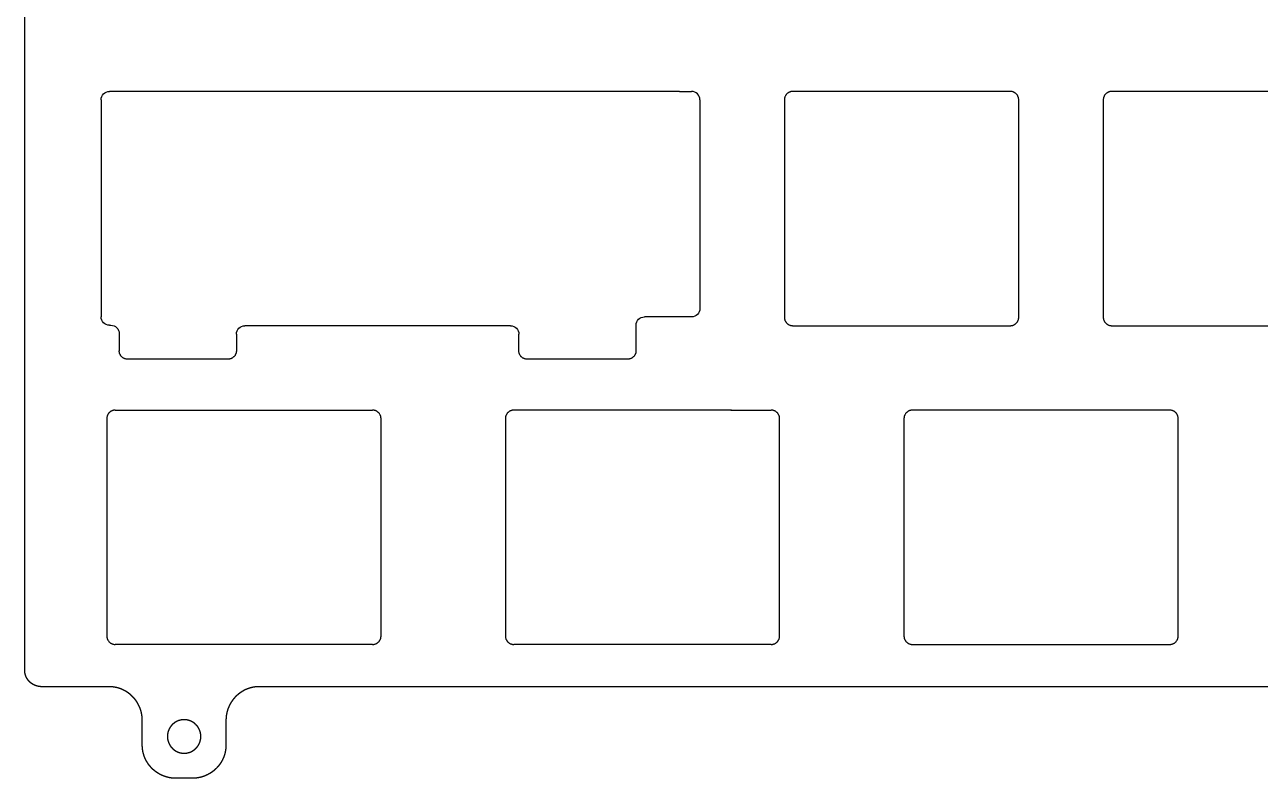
# Model space of a CAD drawing. Header units: millimetres. Extents: x 561 to 866, y -101 to 6.
# Drawn here: x 561.4 to 635.2, y -100.7 to -55.6 of the extents above; entities that cross this region are included whole.
import ezdxf

# ---------------------------------------------------------------- set-up
doc = ezdxf.new("R2010")
doc.units = ezdxf.units.MM
doc.layers.get('0').update_dxf_attribs({"linetype": 'CONTINUOUS'})

msp = doc.modelspace()

# ---------------------------------------------------------------- linework, layer by layer
for p, q in [((561.409, -94.201, -22.344), (561.409, -0.953, -22.344)), ((600.523, -59.626, -22.344), (566.468, -59.626, -22.344)), ((600.523, -59.626, -22.344), (601.246, -59.626, -22.344)), ((565.968, -60.126, -22.344), (565.968, -73.099, -22.344)), ((601.746, -60.126, -22.344), (601.746, -72.599, -22.344)), ((601.746, -72.599, -22.344), (601.746, -72.599, -22.344)), ((566.468, -73.599, -22.344), (566.554, -73.599, -22.344)), ((575.992, -73.626, -22.344), (574.554, -73.626, -22.344)), ((590.43, -73.626, -22.344), (588.992, -73.626, -22.344)), ((597.93, -75.126, -22.344), (597.93, -73.599, -22.344)), ((600.943, -73.099, -22.344), (598.43, -73.099, -22.344)), ((601.246, -73.099, -22.344), (600.939, -73.099, -22.344)), ((567.054, -74.099, -22.344), (567.054, -75.126, -22.344)), ((574.054, -74.126, -22.344), (574.054, -75.126, -22.344)), ((590.93, -75.126, -22.344), (590.93, -74.126, -22.344)), ((566.814, -78.676, -22.344), (582.196, -78.676, -22.344)), ((603.59, -78.676, -22.344), (606.008, -78.676, -22.344)), ((629.82, -78.676, -22.344), (614.439, -78.676, -22.344)), ((582.196, -92.676, -22.344), (566.814, -92.676, -22.344)), ((606.008, -92.676, -22.344), (590.627, -92.676, -22.344)), ((614.439, -92.676, -22.344), (629.82, -92.676, -22.344)), ((561.409, -94.235, -22.344), (561.409, -94.201, -22.344)), ((562.409, -95.201, -22.344), (562.374, -95.201, -22.344)), ((566.433, -95.201, -22.344), (562.409, -95.201, -22.344)), ((566.501, -95.202, -22.344), (566.433, -95.201, -22.344)), ((575.433, -95.201, -22.344), (575.365, -95.202, -22.344)), ((709.308, -95.201, -22.344), (575.433, -95.201, -22.344)), ((568.433, -97.201, -22.344), (568.432, -97.133, -22.344)), ((568.433, -98.676, -22.344), (568.433, -97.201, -22.344)), ((573.434, -97.133, -22.344), (573.433, -97.201, -22.344)), ((573.433, -97.201, -22.344), (573.433, -98.676, -22.344)), ((568.434, -98.745, -22.344), (568.433, -98.676, -22.344)), ((573.433, -98.676, -22.344), (573.432, -98.745, -22.344)), ((570.433, -100.676, -22.344), (570.365, -100.675, -22.344)), ((571.433, -100.676, -22.344), (570.433, -100.676, -22.344)), ((571.501, -100.675, -22.344), (571.433, -100.676, -22.344))]:
    msp.add_line(p, q)
at = {"extrusion": (6.53067e-42, -2.82803e-29, -1)}
msp.add_arc((-566.468, -60.126, 22.344), 0.5, 0, 90, dxfattribs=at)
msp.add_arc((601.246, -60.126, -22.344), 0.5, 0, 90)
at = {"extrusion": (8.93971e-06, 1.07187e-14, -1)}
msp.add_arc((-601.245, -72.599, 22.35), 0.5, 180, 269.99932, dxfattribs=at)
at = {"extrusion": (1.22465e-16, 0, -1)}
for centre, start, end in [((-566.468, -73.099, 22.344), -90, 0), ((-566.554, -74.099, 22.344), 90, 180)]:
    msp.add_arc(centre, 0.5, start, end, dxfattribs=at)
at = {"extrusion": (0, 0, -1)}
msp.add_arc((-574.554, -74.126, 22.344), 0.5, 0, 90, dxfattribs=at)
at = {"extrusion": (1.22465e-16, -1.77636e-14, -1)}
msp.add_arc((-590.43, -74.126, 22.344), 0.5, 90, 180, dxfattribs=at)
at = {"extrusion": (2.66454e-14, 6.59598e-27, -1)}
msp.add_arc((-598.43, -73.599, 22.344), 0.5, 0, 90, dxfattribs=at)
for points, weights in [([(607.296, -59.626, -22.344), (606.796, -59.626, -22.344), (606.796, -60.126, -22.344)], [1, 0.707106781187, 1]), ([(620.796, -60.126, -22.344), (620.796, -59.626, -22.344), (620.296, -59.626, -22.344)], [1, 0.707106781187, 1]), ([(626.346, -59.626, -22.344), (625.846, -59.626, -22.344), (625.846, -60.126, -22.344)], [1, 0.707106781186, 1]), ([(606.796, -73.126, -22.344), (606.796, -73.626, -22.344), (607.296, -73.626, -22.344)], [1, 0.707106781187, 1]), ([(620.296, -73.626, -22.344), (620.796, -73.626, -22.344), (620.796, -73.126, -22.344)], [1, 0.707106781187, 1]), ([(625.846, -73.126, -22.344), (625.846, -73.626, -22.344), (626.346, -73.626, -22.344)], [1, 0.707106781187, 1]), ([(567.554, -75.626, -22.344), (567.054, -75.626, -22.344), (567.054, -75.126, -22.344)], [1, 0.707106781186, 1]), ([(574.054, -75.126, -22.344), (574.054, -75.626, -22.344), (573.554, -75.626, -22.344)], [1, 0.707106781186, 1]), ([(591.43, -75.626, -22.344), (590.93, -75.626, -22.344), (590.93, -75.126, -22.344)], [1, 0.707106781187, 1]), ([(597.93, -75.126, -22.344), (597.93, -75.626, -22.344), (597.43, -75.626, -22.344)], [1, 0.707106781186, 1]), ([(566.814, -78.676, -22.344), (566.314, -78.676, -22.344), (566.314, -79.176, -22.344)], [1, 0.707106781187, 1]), ([(582.696, -79.176, -22.344), (582.696, -78.676, -22.344), (582.196, -78.676, -22.344)], [1, 0.707106781187, 1]), ([(590.627, -78.676, -22.344), (590.127, -78.676, -22.344), (590.127, -79.176, -22.344)], [1, 0.707106781187, 1]), ([(606.508, -79.176, -22.344), (606.508, -78.676, -22.344), (606.008, -78.676, -22.344)], [1, 0.707106781187, 1]), ([(614.439, -78.676, -22.344), (613.939, -78.676, -22.344), (613.939, -79.176, -22.344)], [1, 0.707106781187, 1]), ([(630.32, -79.176, -22.344), (630.32, -78.676, -22.344), (629.82, -78.676, -22.344)], [1, 0.707106781187, 1]), ([(566.314, -92.176, -22.344), (566.314, -92.676, -22.344), (566.814, -92.676, -22.344)], [1, 0.707106781186, 1]), ([(582.196, -92.676, -22.344), (582.696, -92.676, -22.344), (582.696, -92.176, -22.344)], [1, 0.707106781187, 1]), ([(590.127, -92.176, -22.344), (590.127, -92.676, -22.344), (590.627, -92.676, -22.344)], [1, 0.707106781186, 1]), ([(606.008, -92.676, -22.344), (606.508, -92.676, -22.344), (606.508, -92.176, -22.344)], [1, 0.707106781187, 1]), ([(613.939, -92.176, -22.344), (613.939, -92.676, -22.344), (614.439, -92.676, -22.344)], [1, 0.707106781186, 1]), ([(629.82, -92.676, -22.344), (630.32, -92.676, -22.344), (630.32, -92.176, -22.344)], [1, 0.707106781187, 1])]:
    msp.add_rational_spline(points, weights, degree=2)
for points in [[(620.296, -59.626, -22.344), (613.796, -59.626, -22.344), (607.296, -59.626, -22.344)], [(639.346, -59.626, -22.344), (632.846, -59.626, -22.344), (626.346, -59.626, -22.344)], [(606.796, -60.126, -22.344), (606.796, -66.626, -22.344), (606.796, -73.126, -22.344)], [(620.796, -73.126, -22.344), (620.796, -66.626, -22.344), (620.796, -60.126, -22.344)], [(625.846, -60.126, -22.344), (625.846, -66.626, -22.344), (625.846, -73.126, -22.344)], [(588.992, -73.626, -22.344), (582.492, -73.626, -22.344), (575.992, -73.626, -22.344)], [(607.296, -73.626, -22.344), (613.796, -73.626, -22.344), (620.296, -73.626, -22.344)], [(626.346, -73.626, -22.344), (632.846, -73.626, -22.344), (639.346, -73.626, -22.344)], [(573.554, -75.626, -22.344), (570.554, -75.626, -22.344), (567.554, -75.626, -22.344)], [(597.43, -75.626, -22.344), (594.43, -75.626, -22.344), (591.43, -75.626, -22.344)], [(603.627, -78.676, -22.344), (597.127, -78.676, -22.344), (590.627, -78.676, -22.344)], [(566.314, -79.176, -22.344), (566.314, -85.676, -22.344), (566.314, -92.176, -22.344)], [(582.696, -92.176, -22.344), (582.696, -85.676, -22.344), (582.696, -79.176, -22.344)], [(590.127, -79.176, -22.344), (590.127, -85.676, -22.344), (590.127, -92.176, -22.344)], [(606.508, -92.176, -22.344), (606.508, -85.676, -22.344), (606.508, -79.176, -22.344)], [(613.939, -79.176, -22.344), (613.939, -85.676, -22.344), (613.939, -92.176, -22.344)], [(630.32, -92.176, -22.344), (630.32, -85.676, -22.344), (630.32, -79.176, -22.344)], [(561.411, -94.269, -22.344), (561.41, -94.252, -22.344), (561.409, -94.235, -22.344)], [(561.414, -94.303, -22.344), (561.412, -94.286, -22.344), (561.411, -94.269, -22.344)], [(561.418, -94.337, -22.344), (561.416, -94.32, -22.344), (561.414, -94.303, -22.344)], [(561.423, -94.371, -22.344), (561.421, -94.354, -22.344), (561.418, -94.337, -22.344)], [(561.43, -94.405, -22.344), (561.426, -94.388, -22.344), (561.423, -94.371, -22.344)], [(561.437, -94.438, -22.344), (561.433, -94.421, -22.344), (561.43, -94.405, -22.344)], [(561.446, -94.471, -22.344), (561.441, -94.455, -22.344), (561.437, -94.438, -22.344)], [(561.455, -94.504, -22.344), (561.451, -94.487, -22.344), (561.446, -94.471, -22.344)], [(561.466, -94.536, -22.344), (561.461, -94.52, -22.344), (561.455, -94.504, -22.344)], [(561.478, -94.568, -22.344), (561.472, -94.552, -22.344), (561.466, -94.536, -22.344)], [(561.491, -94.6, -22.344), (561.485, -94.584, -22.344), (561.478, -94.568, -22.344)], [(561.506, -94.631, -22.344), (561.498, -94.615, -22.344), (561.491, -94.6, -22.344)], [(561.521, -94.661, -22.344), (561.513, -94.646, -22.344), (561.506, -94.631, -22.344)], [(561.537, -94.691, -22.344), (561.529, -94.676, -22.344), (561.521, -94.661, -22.344)], [(561.554, -94.721, -22.344), (561.546, -94.706, -22.344), (561.537, -94.691, -22.344)], [(561.572, -94.75, -22.344), (561.563, -94.735, -22.344), (561.554, -94.721, -22.344)], [(561.592, -94.778, -22.344), (561.582, -94.764, -22.344), (561.572, -94.75, -22.344)], [(561.612, -94.805, -22.344), (561.602, -94.792, -22.344), (561.592, -94.778, -22.344)], [(561.633, -94.832, -22.344), (561.622, -94.819, -22.344), (561.612, -94.805, -22.344)], [(561.655, -94.858, -22.344), (561.644, -94.845, -22.344), (561.633, -94.832, -22.344)], [(561.678, -94.884, -22.344), (561.666, -94.871, -22.344), (561.655, -94.858, -22.344)], [(561.701, -94.908, -22.344), (561.69, -94.896, -22.344), (561.678, -94.884, -22.344)], [(561.726, -94.932, -22.344), (561.714, -94.92, -22.344), (561.701, -94.908, -22.344)], [(561.751, -94.955, -22.344), (561.739, -94.944, -22.344), (561.726, -94.932, -22.344)], [(561.778, -94.977, -22.344), (561.764, -94.966, -22.344), (561.751, -94.955, -22.344)], [(561.804, -94.998, -22.344), (561.791, -94.987, -22.344), (561.778, -94.977, -22.344)], [(561.832, -95.018, -22.344), (561.818, -95.008, -22.344), (561.804, -94.998, -22.344)], [(561.86, -95.037, -22.344), (561.846, -95.028, -22.344), (561.832, -95.018, -22.344)], [(561.889, -95.056, -22.344), (561.875, -95.047, -22.344), (561.86, -95.037, -22.344)], [(561.918, -95.073, -22.344), (561.904, -95.064, -22.344), (561.889, -95.056, -22.344)], [(561.949, -95.089, -22.344), (561.934, -95.081, -22.344), (561.918, -95.073, -22.344)], [(561.979, -95.104, -22.344), (561.964, -95.097, -22.344), (561.949, -95.089, -22.344)], [(562.01, -95.118, -22.344), (561.995, -95.111, -22.344), (561.979, -95.104, -22.344)], [(562.042, -95.132, -22.344), (562.026, -95.125, -22.344), (562.01, -95.118, -22.344)], [(562.074, -95.143, -22.344), (562.058, -95.137, -22.344), (562.042, -95.132, -22.344)], [(562.106, -95.154, -22.344), (562.09, -95.149, -22.344), (562.074, -95.143, -22.344)], [(562.139, -95.164, -22.344), (562.122, -95.159, -22.344), (562.106, -95.154, -22.344)], [(562.172, -95.173, -22.344), (562.155, -95.168, -22.344), (562.139, -95.164, -22.344)], [(562.205, -95.18, -22.344), (562.188, -95.177, -22.344), (562.172, -95.173, -22.344)], [(562.239, -95.187, -22.344), (562.222, -95.183, -22.344), (562.205, -95.18, -22.344)], [(562.272, -95.192, -22.344), (562.256, -95.189, -22.344), (562.239, -95.187, -22.344)], [(562.306, -95.196, -22.344), (562.289, -95.194, -22.344), (562.272, -95.192, -22.344)], [(562.34, -95.199, -22.344), (562.323, -95.197, -22.344), (562.306, -95.196, -22.344)], [(562.374, -95.201, -22.344), (562.357, -95.2, -22.344), (562.34, -95.199, -22.344)], [(566.57, -95.206, -22.344), (566.535, -95.204, -22.344), (566.501, -95.202, -22.344)], [(566.638, -95.212, -22.344), (566.604, -95.209, -22.344), (566.57, -95.206, -22.344)], [(566.705, -95.22, -22.344), (566.671, -95.216, -22.344), (566.638, -95.212, -22.344)], [(566.773, -95.23, -22.344), (566.739, -95.225, -22.344), (566.705, -95.22, -22.344)], [(575.161, -95.22, -22.344), (575.127, -95.225, -22.344), (575.093, -95.23, -22.344)], [(575.228, -95.212, -22.344), (575.195, -95.216, -22.344), (575.161, -95.22, -22.344)], [(575.297, -95.206, -22.344), (575.263, -95.209, -22.344), (575.228, -95.212, -22.344)], [(575.365, -95.202, -22.344), (575.331, -95.204, -22.344), (575.297, -95.206, -22.344)], [(566.84, -95.243, -22.344), (566.806, -95.237, -22.344), (566.773, -95.23, -22.344)], [(566.907, -95.258, -22.344), (566.873, -95.251, -22.344), (566.84, -95.243, -22.344)], [(566.973, -95.275, -22.344), (566.94, -95.267, -22.344), (566.907, -95.258, -22.344)], [(567.038, -95.295, -22.344), (567.005, -95.285, -22.344), (566.973, -95.275, -22.344)], [(567.103, -95.317, -22.344), (567.07, -95.306, -22.344), (567.038, -95.295, -22.344)], [(567.167, -95.341, -22.344), (567.135, -95.329, -22.344), (567.103, -95.317, -22.344)], [(567.23, -95.367, -22.344), (567.198, -95.354, -22.344), (567.167, -95.341, -22.344)], [(567.292, -95.395, -22.344), (567.261, -95.381, -22.344), (567.23, -95.367, -22.344)], [(567.353, -95.425, -22.344), (567.323, -95.41, -22.344), (567.292, -95.395, -22.344)], [(567.413, -95.458, -22.344), (567.383, -95.442, -22.344), (567.353, -95.425, -22.344)], [(567.472, -95.492, -22.344), (567.443, -95.475, -22.344), (567.413, -95.458, -22.344)], [(567.53, -95.529, -22.344), (567.501, -95.511, -22.344), (567.472, -95.492, -22.344)], [(567.586, -95.567, -22.344), (567.558, -95.548, -22.344), (567.53, -95.529, -22.344)], [(567.641, -95.608, -22.344), (567.614, -95.587, -22.344), (567.586, -95.567, -22.344)], [(567.695, -95.65, -22.344), (567.668, -95.629, -22.344), (567.641, -95.608, -22.344)], [(567.747, -95.694, -22.344), (567.721, -95.672, -22.344), (567.695, -95.65, -22.344)], [(567.798, -95.74, -22.344), (567.773, -95.717, -22.344), (567.747, -95.694, -22.344)], [(567.847, -95.787, -22.344), (567.823, -95.763, -22.344), (567.798, -95.74, -22.344)], [(567.895, -95.836, -22.344), (567.871, -95.812, -22.344), (567.847, -95.787, -22.344)], [(567.94, -95.887, -22.344), (567.918, -95.861, -22.344), (567.895, -95.836, -22.344)], [(567.984, -95.939, -22.344), (567.962, -95.913, -22.344), (567.94, -95.887, -22.344)], [(568.027, -95.993, -22.344), (568.006, -95.966, -22.344), (567.984, -95.939, -22.344)], [(573.882, -95.939, -22.344), (573.861, -95.966, -22.344), (573.839, -95.993, -22.344)], [(573.926, -95.887, -22.344), (573.904, -95.913, -22.344), (573.882, -95.939, -22.344)], [(573.971, -95.836, -22.344), (573.948, -95.861, -22.344), (573.926, -95.887, -22.344)], [(574.019, -95.787, -22.344), (573.995, -95.812, -22.344), (573.971, -95.836, -22.344)], [(574.068, -95.74, -22.344), (574.043, -95.763, -22.344), (574.019, -95.787, -22.344)], [(574.119, -95.694, -22.344), (574.093, -95.717, -22.344), (574.068, -95.74, -22.344)], [(574.171, -95.65, -22.344), (574.145, -95.672, -22.344), (574.119, -95.694, -22.344)], [(574.225, -95.608, -22.344), (574.198, -95.629, -22.344), (574.171, -95.65, -22.344)], [(574.28, -95.567, -22.344), (574.252, -95.587, -22.344), (574.225, -95.608, -22.344)], [(574.336, -95.529, -22.344), (574.308, -95.548, -22.344), (574.28, -95.567, -22.344)], [(574.394, -95.492, -22.344), (574.365, -95.511, -22.344), (574.336, -95.529, -22.344)], [(574.453, -95.458, -22.344), (574.423, -95.475, -22.344), (574.394, -95.492, -22.344)], [(574.513, -95.425, -22.344), (574.483, -95.442, -22.344), (574.453, -95.458, -22.344)], [(574.574, -95.395, -22.344), (574.543, -95.41, -22.344), (574.513, -95.425, -22.344)], [(574.636, -95.367, -22.344), (574.605, -95.381, -22.344), (574.574, -95.395, -22.344)], [(574.699, -95.341, -22.344), (574.668, -95.354, -22.344), (574.636, -95.367, -22.344)], [(574.763, -95.317, -22.344), (574.731, -95.329, -22.344), (574.699, -95.341, -22.344)], [(574.828, -95.295, -22.344), (574.796, -95.306, -22.344), (574.763, -95.317, -22.344)], [(574.893, -95.275, -22.344), (574.861, -95.285, -22.344), (574.828, -95.295, -22.344)], [(574.959, -95.258, -22.344), (574.926, -95.267, -22.344), (574.893, -95.275, -22.344)], [(575.026, -95.243, -22.344), (574.993, -95.251, -22.344), (574.959, -95.258, -22.344)], [(575.093, -95.23, -22.344), (575.06, -95.237, -22.344), (575.026, -95.243, -22.344)], [(568.067, -96.048, -22.344), (568.047, -96.02, -22.344), (568.027, -95.993, -22.344)], [(568.105, -96.104, -22.344), (568.086, -96.076, -22.344), (568.067, -96.048, -22.344)], [(568.142, -96.162, -22.344), (568.124, -96.133, -22.344), (568.105, -96.104, -22.344)], [(568.176, -96.221, -22.344), (568.159, -96.192, -22.344), (568.142, -96.162, -22.344)], [(568.209, -96.281, -22.344), (568.193, -96.251, -22.344), (568.176, -96.221, -22.344)], [(568.239, -96.342, -22.344), (568.224, -96.312, -22.344), (568.209, -96.281, -22.344)], [(568.267, -96.404, -22.344), (568.253, -96.373, -22.344), (568.239, -96.342, -22.344)], [(568.294, -96.468, -22.344), (568.281, -96.436, -22.344), (568.267, -96.404, -22.344)], [(568.318, -96.531, -22.344), (568.306, -96.499, -22.344), (568.294, -96.468, -22.344)], [(568.339, -96.596, -22.344), (568.328, -96.564, -22.344), (568.318, -96.531, -22.344)], [(568.359, -96.662, -22.344), (568.349, -96.629, -22.344), (568.339, -96.596, -22.344)], [(568.376, -96.728, -22.344), (568.368, -96.695, -22.344), (568.359, -96.662, -22.344)], [(573.507, -96.662, -22.344), (573.499, -96.695, -22.344), (573.49, -96.728, -22.344)], [(573.527, -96.596, -22.344), (573.517, -96.629, -22.344), (573.507, -96.662, -22.344)], [(573.548, -96.531, -22.344), (573.538, -96.564, -22.344), (573.527, -96.596, -22.344)], [(573.572, -96.468, -22.344), (573.56, -96.499, -22.344), (573.548, -96.531, -22.344)], [(573.599, -96.404, -22.344), (573.586, -96.436, -22.344), (573.572, -96.468, -22.344)], [(573.627, -96.342, -22.344), (573.613, -96.373, -22.344), (573.599, -96.404, -22.344)], [(573.657, -96.281, -22.344), (573.642, -96.312, -22.344), (573.627, -96.342, -22.344)], [(573.69, -96.221, -22.344), (573.673, -96.251, -22.344), (573.657, -96.281, -22.344)], [(573.724, -96.162, -22.344), (573.707, -96.192, -22.344), (573.69, -96.221, -22.344)], [(573.761, -96.104, -22.344), (573.742, -96.133, -22.344), (573.724, -96.162, -22.344)], [(573.799, -96.048, -22.344), (573.78, -96.076, -22.344), (573.761, -96.104, -22.344)], [(573.839, -95.993, -22.344), (573.819, -96.02, -22.344), (573.799, -96.048, -22.344)], [(568.391, -96.794, -22.344), (568.384, -96.761, -22.344), (568.376, -96.728, -22.344)], [(568.404, -96.861, -22.344), (568.398, -96.828, -22.344), (568.391, -96.794, -22.344)], [(568.414, -96.929, -22.344), (568.409, -96.895, -22.344), (568.404, -96.861, -22.344)], [(568.423, -96.997, -22.344), (568.418, -96.963, -22.344), (568.414, -96.929, -22.344)], [(568.428, -97.065, -22.344), (568.425, -97.031, -22.344), (568.423, -96.997, -22.344)], [(568.432, -97.133, -22.344), (568.43, -97.099, -22.344), (568.428, -97.065, -22.344)], [(570.26, -97.436, -22.344), (570.248, -97.448, -22.344), (570.235, -97.46, -22.344)], [(570.287, -97.413, -22.344), (570.273, -97.425, -22.344), (570.26, -97.436, -22.344)], [(570.313, -97.391, -22.344), (570.3, -97.402, -22.344), (570.287, -97.413, -22.344)], [(570.341, -97.37, -22.344), (570.327, -97.381, -22.344), (570.313, -97.391, -22.344)], [(570.369, -97.35, -22.344), (570.355, -97.36, -22.344), (570.341, -97.37, -22.344)], [(570.398, -97.331, -22.344), (570.384, -97.341, -22.344), (570.369, -97.35, -22.344)], [(570.428, -97.313, -22.344), (570.413, -97.322, -22.344), (570.398, -97.331, -22.344)], [(570.458, -97.296, -22.344), (570.443, -97.305, -22.344), (570.428, -97.313, -22.344)], [(570.489, -97.28, -22.344), (570.474, -97.288, -22.344), (570.458, -97.296, -22.344)], [(570.52, -97.265, -22.344), (570.505, -97.273, -22.344), (570.489, -97.28, -22.344)], [(570.552, -97.252, -22.344), (570.536, -97.259, -22.344), (570.52, -97.265, -22.344)], [(570.585, -97.239, -22.344), (570.569, -97.245, -22.344), (570.552, -97.252, -22.344)], [(570.617, -97.227, -22.344), (570.601, -97.233, -22.344), (570.585, -97.239, -22.344)], [(570.651, -97.217, -22.344), (570.634, -97.222, -22.344), (570.617, -97.227, -22.344)], [(570.684, -97.208, -22.344), (570.667, -97.212, -22.344), (570.651, -97.217, -22.344)], [(570.718, -97.2, -22.344), (570.701, -97.204, -22.344), (570.684, -97.208, -22.344)], [(570.752, -97.193, -22.344), (570.735, -97.196, -22.344), (570.718, -97.2, -22.344)], [(570.786, -97.187, -22.344), (570.769, -97.19, -22.344), (570.752, -97.193, -22.344)], [(570.82, -97.183, -22.344), (570.803, -97.185, -22.344), (570.786, -97.187, -22.344)], [(570.855, -97.179, -22.344), (570.838, -97.181, -22.344), (570.82, -97.183, -22.344)], [(570.89, -97.177, -22.344), (570.872, -97.178, -22.344), (570.855, -97.179, -22.344)], [(570.924, -97.176, -22.344), (570.907, -97.177, -22.344), (570.89, -97.177, -22.344)], [(570.959, -97.177, -22.344), (570.942, -97.177, -22.344), (570.924, -97.176, -22.344)], [(570.994, -97.178, -22.344), (570.976, -97.177, -22.344), (570.959, -97.177, -22.344)], [(571.028, -97.181, -22.344), (571.011, -97.18, -22.344), (570.994, -97.178, -22.344)], [(571.063, -97.185, -22.344), (571.046, -97.183, -22.344), (571.028, -97.181, -22.344)], [(571.097, -97.19, -22.344), (571.08, -97.187, -22.344), (571.063, -97.185, -22.344)], [(571.131, -97.196, -22.344), (571.114, -97.193, -22.344), (571.097, -97.19, -22.344)], [(571.165, -97.204, -22.344), (571.148, -97.2, -22.344), (571.131, -97.196, -22.344)], [(571.199, -97.212, -22.344), (571.182, -97.208, -22.344), (571.165, -97.204, -22.344)], [(571.232, -97.222, -22.344), (571.215, -97.217, -22.344), (571.199, -97.212, -22.344)], [(571.265, -97.233, -22.344), (571.249, -97.228, -22.344), (571.232, -97.222, -22.344)], [(571.298, -97.245, -22.344), (571.281, -97.239, -22.344), (571.265, -97.233, -22.344)], [(571.33, -97.258, -22.344), (571.314, -97.252, -22.344), (571.298, -97.245, -22.344)], [(571.361, -97.273, -22.344), (571.345, -97.266, -22.344), (571.33, -97.258, -22.344)], [(571.392, -97.288, -22.344), (571.377, -97.28, -22.344), (571.361, -97.273, -22.344)], [(571.423, -97.305, -22.344), (571.408, -97.296, -22.344), (571.392, -97.288, -22.344)], [(571.453, -97.322, -22.344), (571.438, -97.313, -22.344), (571.423, -97.305, -22.344)], [(571.482, -97.341, -22.344), (571.468, -97.331, -22.344), (571.453, -97.322, -22.344)], [(571.511, -97.36, -22.344), (571.497, -97.35, -22.344), (571.482, -97.341, -22.344)], [(571.539, -97.381, -22.344), (571.525, -97.371, -22.344), (571.511, -97.36, -22.344)], [(571.566, -97.402, -22.344), (571.553, -97.392, -22.344), (571.539, -97.381, -22.344)], [(571.593, -97.425, -22.344), (571.579, -97.414, -22.344), (571.566, -97.402, -22.344)], [(571.618, -97.448, -22.344), (571.605, -97.436, -22.344), (571.593, -97.425, -22.344)], [(573.438, -97.065, -22.344), (573.436, -97.099, -22.344), (573.434, -97.133, -22.344)], [(573.444, -96.997, -22.344), (573.441, -97.031, -22.344), (573.438, -97.065, -22.344)], [(573.452, -96.929, -22.344), (573.448, -96.963, -22.344), (573.444, -96.997, -22.344)], [(573.462, -96.861, -22.344), (573.457, -96.895, -22.344), (573.452, -96.929, -22.344)], [(573.475, -96.794, -22.344), (573.468, -96.828, -22.344), (573.462, -96.861, -22.344)], [(573.49, -96.728, -22.344), (573.482, -96.761, -22.344), (573.475, -96.794, -22.344)], [(569.934, -98.142, -22.344), (569.933, -98.159, -22.344), (569.933, -98.176, -22.344)], [(569.933, -98.176, -22.344), (569.933, -98.194, -22.344), (569.934, -98.211, -22.344)], [(569.935, -98.107, -22.344), (569.935, -98.124, -22.344), (569.934, -98.142, -22.344)], [(569.938, -98.072, -22.344), (569.937, -98.09, -22.344), (569.935, -98.107, -22.344)], [(569.943, -98.038, -22.344), (569.941, -98.055, -22.344), (569.938, -98.072, -22.344)], [(569.948, -98.004, -22.344), (569.945, -98.021, -22.344), (569.943, -98.038, -22.344)], [(569.955, -97.97, -22.344), (569.951, -97.987, -22.344), (569.948, -98.004, -22.344)], [(569.962, -97.936, -22.344), (569.959, -97.953, -22.344), (569.955, -97.97, -22.344)], [(569.971, -97.902, -22.344), (569.967, -97.919, -22.344), (569.962, -97.936, -22.344)], [(569.981, -97.869, -22.344), (569.976, -97.886, -22.344), (569.971, -97.902, -22.344)], [(569.993, -97.836, -22.344), (569.987, -97.853, -22.344), (569.981, -97.869, -22.344)], [(570.005, -97.804, -22.344), (569.999, -97.82, -22.344), (569.993, -97.836, -22.344)], [(570.019, -97.772, -22.344), (570.012, -97.788, -22.344), (570.005, -97.804, -22.344)], [(570.033, -97.74, -22.344), (570.026, -97.756, -22.344), (570.019, -97.772, -22.344)], [(570.049, -97.709, -22.344), (570.041, -97.725, -22.344), (570.033, -97.74, -22.344)], [(570.066, -97.679, -22.344), (570.057, -97.694, -22.344), (570.049, -97.709, -22.344)], [(570.083, -97.649, -22.344), (570.074, -97.664, -22.344), (570.066, -97.679, -22.344)], [(570.102, -97.62, -22.344), (570.093, -97.634, -22.344), (570.083, -97.649, -22.344)], [(570.122, -97.591, -22.344), (570.112, -97.606, -22.344), (570.102, -97.62, -22.344)], [(570.143, -97.564, -22.344), (570.132, -97.577, -22.344), (570.122, -97.591, -22.344)], [(570.164, -97.537, -22.344), (570.154, -97.55, -22.344), (570.143, -97.564, -22.344)], [(570.187, -97.51, -22.344), (570.176, -97.523, -22.344), (570.164, -97.537, -22.344)], [(570.211, -97.485, -22.344), (570.199, -97.497, -22.344), (570.187, -97.51, -22.344)], [(570.235, -97.46, -22.344), (570.223, -97.472, -22.344), (570.211, -97.485, -22.344)], [(571.643, -97.472, -22.344), (571.631, -97.46, -22.344), (571.618, -97.448, -22.344)], [(571.667, -97.497, -22.344), (571.655, -97.485, -22.344), (571.643, -97.472, -22.344)], [(571.69, -97.523, -22.344), (571.679, -97.51, -22.344), (571.667, -97.497, -22.344)], [(571.713, -97.55, -22.344), (571.701, -97.537, -22.344), (571.69, -97.523, -22.344)], [(571.734, -97.577, -22.344), (571.723, -97.564, -22.344), (571.713, -97.55, -22.344)], [(571.754, -97.606, -22.344), (571.744, -97.591, -22.344), (571.734, -97.577, -22.344)], [(571.773, -97.634, -22.344), (571.764, -97.62, -22.344), (571.754, -97.606, -22.344)], [(571.792, -97.664, -22.344), (571.783, -97.649, -22.344), (571.773, -97.634, -22.344)], [(571.809, -97.694, -22.344), (571.8, -97.679, -22.344), (571.792, -97.664, -22.344)], [(571.825, -97.725, -22.344), (571.817, -97.709, -22.344), (571.809, -97.694, -22.344)], [(571.84, -97.756, -22.344), (571.833, -97.74, -22.344), (571.825, -97.725, -22.344)], [(571.854, -97.788, -22.344), (571.847, -97.772, -22.344), (571.84, -97.756, -22.344)], [(571.867, -97.82, -22.344), (571.861, -97.804, -22.344), (571.854, -97.788, -22.344)], [(571.879, -97.853, -22.344), (571.873, -97.836, -22.344), (571.867, -97.82, -22.344)], [(571.89, -97.886, -22.344), (571.884, -97.869, -22.344), (571.879, -97.853, -22.344)], [(571.899, -97.919, -22.344), (571.895, -97.902, -22.344), (571.89, -97.886, -22.344)], [(571.908, -97.953, -22.344), (571.903, -97.936, -22.344), (571.899, -97.919, -22.344)], [(571.915, -97.987, -22.344), (571.911, -97.97, -22.344), (571.908, -97.953, -22.344)], [(571.921, -98.021, -22.344), (571.918, -98.004, -22.344), (571.915, -97.987, -22.344)], [(571.926, -98.055, -22.344), (571.923, -98.038, -22.344), (571.921, -98.021, -22.344)], [(571.929, -98.09, -22.344), (571.927, -98.072, -22.344), (571.926, -98.055, -22.344)], [(571.932, -98.124, -22.344), (571.93, -98.107, -22.344), (571.929, -98.09, -22.344)], [(571.933, -98.159, -22.344), (571.932, -98.142, -22.344), (571.932, -98.124, -22.344)], [(571.933, -98.194, -22.344), (571.933, -98.176, -22.344), (571.933, -98.159, -22.344)], [(568.438, -98.813, -22.344), (568.436, -98.779, -22.344), (568.434, -98.745, -22.344)], [(568.444, -98.881, -22.344), (568.441, -98.847, -22.344), (568.438, -98.813, -22.344)], [(568.452, -98.949, -22.344), (568.448, -98.915, -22.344), (568.444, -98.881, -22.344)], [(569.934, -98.211, -22.344), (569.935, -98.228, -22.344), (569.935, -98.246, -22.344)], [(569.935, -98.246, -22.344), (569.937, -98.263, -22.344), (569.938, -98.28, -22.344)], [(569.938, -98.28, -22.344), (569.941, -98.298, -22.344), (569.943, -98.315, -22.344)], [(569.943, -98.315, -22.344), (569.945, -98.332, -22.344), (569.948, -98.349, -22.344)], [(569.948, -98.349, -22.344), (569.951, -98.366, -22.344), (569.955, -98.383, -22.344)], [(569.955, -98.383, -22.344), (569.959, -98.4, -22.344), (569.962, -98.417, -22.344)], [(569.962, -98.417, -22.344), (569.967, -98.434, -22.344), (569.971, -98.451, -22.344)], [(569.971, -98.451, -22.344), (569.976, -98.467, -22.344), (569.981, -98.484, -22.344)], [(569.981, -98.484, -22.344), (569.987, -98.5, -22.344), (569.993, -98.517, -22.344)], [(569.993, -98.517, -22.344), (569.999, -98.533, -22.344), (570.005, -98.549, -22.344)], [(570.005, -98.549, -22.344), (570.012, -98.565, -22.344), (570.019, -98.581, -22.344)], [(570.019, -98.581, -22.344), (570.026, -98.597, -22.344), (570.033, -98.612, -22.344)], [(570.033, -98.612, -22.344), (570.041, -98.628, -22.344), (570.049, -98.643, -22.344)], [(570.049, -98.643, -22.344), (570.057, -98.659, -22.344), (570.066, -98.674, -22.344)], [(570.066, -98.674, -22.344), (570.074, -98.689, -22.344), (570.083, -98.704, -22.344)], [(570.083, -98.704, -22.344), (570.093, -98.718, -22.344), (570.102, -98.733, -22.344)], [(570.102, -98.733, -22.344), (570.112, -98.747, -22.344), (570.122, -98.761, -22.344)], [(570.122, -98.761, -22.344), (570.132, -98.775, -22.344), (570.143, -98.789, -22.344)], [(570.143, -98.789, -22.344), (570.154, -98.803, -22.344), (570.164, -98.816, -22.344)], [(570.164, -98.816, -22.344), (570.176, -98.829, -22.344), (570.187, -98.842, -22.344)], [(570.187, -98.842, -22.344), (570.199, -98.855, -22.344), (570.211, -98.868, -22.344)], [(570.211, -98.868, -22.344), (570.223, -98.88, -22.344), (570.235, -98.893, -22.344)], [(570.235, -98.893, -22.344), (570.248, -98.904, -22.344), (570.26, -98.916, -22.344)], [(570.26, -98.916, -22.344), (570.273, -98.928, -22.344), (570.287, -98.939, -22.344)], [(571.593, -98.928, -22.344), (571.605, -98.916, -22.344), (571.618, -98.905, -22.344)], [(571.618, -98.905, -22.344), (571.631, -98.892, -22.344), (571.643, -98.88, -22.344)], [(571.643, -98.88, -22.344), (571.655, -98.868, -22.344), (571.667, -98.855, -22.344)], [(571.667, -98.855, -22.344), (571.679, -98.842, -22.344), (571.69, -98.829, -22.344)], [(571.69, -98.829, -22.344), (571.701, -98.816, -22.344), (571.713, -98.803, -22.344)], [(571.713, -98.803, -22.344), (571.723, -98.789, -22.344), (571.734, -98.775, -22.344)], [(571.734, -98.775, -22.344), (571.744, -98.761, -22.344), (571.754, -98.747, -22.344)], [(571.754, -98.747, -22.344), (571.764, -98.733, -22.344), (571.773, -98.718, -22.344)], [(571.773, -98.718, -22.344), (571.783, -98.704, -22.344), (571.792, -98.689, -22.344)], [(571.792, -98.689, -22.344), (571.8, -98.674, -22.344), (571.809, -98.659, -22.344)], [(571.809, -98.659, -22.344), (571.817, -98.643, -22.344), (571.825, -98.628, -22.344)], [(571.825, -98.628, -22.344), (571.833, -98.612, -22.344), (571.84, -98.597, -22.344)], [(571.84, -98.597, -22.344), (571.847, -98.581, -22.344), (571.854, -98.565, -22.344)], [(571.854, -98.565, -22.344), (571.861, -98.549, -22.344), (571.867, -98.533, -22.344)], [(571.867, -98.533, -22.344), (571.873, -98.517, -22.344), (571.879, -98.5, -22.344)], [(571.879, -98.5, -22.344), (571.884, -98.484, -22.344), (571.89, -98.467, -22.344)], [(571.89, -98.467, -22.344), (571.895, -98.45, -22.344), (571.899, -98.434, -22.344)], [(571.899, -98.434, -22.344), (571.903, -98.417, -22.344), (571.908, -98.4, -22.344)], [(571.908, -98.4, -22.344), (571.911, -98.383, -22.344), (571.915, -98.366, -22.344)], [(571.915, -98.366, -22.344), (571.918, -98.349, -22.344), (571.921, -98.332, -22.344)], [(571.921, -98.332, -22.344), (571.923, -98.315, -22.344), (571.926, -98.298, -22.344)], [(571.926, -98.298, -22.344), (571.927, -98.28, -22.344), (571.929, -98.263, -22.344)], [(571.929, -98.263, -22.344), (571.93, -98.246, -22.344), (571.932, -98.228, -22.344)], [(571.932, -98.228, -22.344), (571.932, -98.211, -22.344), (571.933, -98.194, -22.344)], [(573.423, -98.881, -22.344), (573.418, -98.915, -22.344), (573.414, -98.949, -22.344)], [(573.428, -98.813, -22.344), (573.425, -98.847, -22.344), (573.423, -98.881, -22.344)], [(573.432, -98.745, -22.344), (573.43, -98.779, -22.344), (573.428, -98.813, -22.344)], [(568.462, -99.016, -22.344), (568.457, -98.982, -22.344), (568.452, -98.949, -22.344)], [(568.475, -99.083, -22.344), (568.468, -99.05, -22.344), (568.462, -99.016, -22.344)], [(568.49, -99.15, -22.344), (568.482, -99.117, -22.344), (568.475, -99.083, -22.344)], [(568.507, -99.216, -22.344), (568.499, -99.183, -22.344), (568.49, -99.15, -22.344)], [(568.527, -99.281, -22.344), (568.517, -99.249, -22.344), (568.507, -99.216, -22.344)], [(568.548, -99.346, -22.344), (568.538, -99.314, -22.344), (568.527, -99.281, -22.344)], [(568.572, -99.41, -22.344), (568.56, -99.378, -22.344), (568.548, -99.346, -22.344)], [(568.599, -99.473, -22.344), (568.586, -99.442, -22.344), (568.572, -99.41, -22.344)], [(568.627, -99.535, -22.344), (568.613, -99.504, -22.344), (568.599, -99.473, -22.344)], [(568.657, -99.596, -22.344), (568.642, -99.566, -22.344), (568.627, -99.535, -22.344)], [(568.69, -99.657, -22.344), (568.673, -99.627, -22.344), (568.657, -99.596, -22.344)], [(570.287, -98.939, -22.344), (570.3, -98.95, -22.344), (570.313, -98.961, -22.344)], [(570.313, -98.961, -22.344), (570.327, -98.972, -22.344), (570.341, -98.982, -22.344)], [(570.341, -98.982, -22.344), (570.355, -98.992, -22.344), (570.369, -99.002, -22.344)], [(570.369, -99.002, -22.344), (570.384, -99.012, -22.344), (570.398, -99.021, -22.344)], [(570.398, -99.021, -22.344), (570.413, -99.03, -22.344), (570.428, -99.039, -22.344)], [(570.428, -99.039, -22.344), (570.443, -99.048, -22.344), (570.458, -99.056, -22.344)], [(570.458, -99.056, -22.344), (570.474, -99.064, -22.344), (570.489, -99.072, -22.344)], [(570.489, -99.072, -22.344), (570.505, -99.08, -22.344), (570.52, -99.087, -22.344)], [(570.52, -99.087, -22.344), (570.536, -99.094, -22.344), (570.552, -99.101, -22.344)], [(570.552, -99.101, -22.344), (570.569, -99.107, -22.344), (570.585, -99.114, -22.344)], [(570.585, -99.114, -22.344), (570.601, -99.119, -22.344), (570.617, -99.125, -22.344)], [(570.617, -99.125, -22.344), (570.634, -99.13, -22.344), (570.651, -99.136, -22.344)], [(570.651, -99.136, -22.344), (570.667, -99.14, -22.344), (570.684, -99.145, -22.344)], [(570.684, -99.145, -22.344), (570.701, -99.149, -22.344), (570.718, -99.153, -22.344)], [(570.718, -99.153, -22.344), (570.735, -99.156, -22.344), (570.752, -99.16, -22.344)], [(570.752, -99.16, -22.344), (570.769, -99.163, -22.344), (570.786, -99.165, -22.344)], [(570.786, -99.165, -22.344), (570.803, -99.168, -22.344), (570.82, -99.17, -22.344)], [(570.82, -99.17, -22.344), (570.838, -99.172, -22.344), (570.855, -99.173, -22.344)], [(570.855, -99.173, -22.344), (570.872, -99.174, -22.344), (570.89, -99.175, -22.344)], [(570.89, -99.175, -22.344), (570.907, -99.176, -22.344), (570.924, -99.176, -22.344)], [(570.924, -99.176, -22.344), (570.942, -99.176, -22.344), (570.959, -99.176, -22.344)], [(570.959, -99.176, -22.344), (570.976, -99.175, -22.344), (570.994, -99.175, -22.344)], [(570.994, -99.175, -22.344), (571.011, -99.173, -22.344), (571.028, -99.172, -22.344)], [(571.028, -99.172, -22.344), (571.046, -99.17, -22.344), (571.063, -99.168, -22.344)], [(571.063, -99.168, -22.344), (571.08, -99.165, -22.344), (571.097, -99.163, -22.344)], [(571.097, -99.163, -22.344), (571.114, -99.16, -22.344), (571.131, -99.156, -22.344)], [(571.131, -99.156, -22.344), (571.148, -99.153, -22.344), (571.165, -99.149, -22.344)], [(571.165, -99.149, -22.344), (571.182, -99.145, -22.344), (571.199, -99.14, -22.344)], [(571.199, -99.14, -22.344), (571.215, -99.135, -22.344), (571.232, -99.131, -22.344)], [(571.232, -99.131, -22.344), (571.249, -99.125, -22.344), (571.265, -99.12, -22.344)], [(571.265, -99.12, -22.344), (571.281, -99.114, -22.344), (571.298, -99.108, -22.344)], [(571.298, -99.108, -22.344), (571.314, -99.101, -22.344), (571.33, -99.094, -22.344)], [(571.33, -99.094, -22.344), (571.345, -99.087, -22.344), (571.361, -99.08, -22.344)], [(571.361, -99.08, -22.344), (571.377, -99.072, -22.344), (571.392, -99.065, -22.344)], [(571.392, -99.065, -22.344), (571.408, -99.056, -22.344), (571.423, -99.048, -22.344)], [(571.423, -99.048, -22.344), (571.438, -99.039, -22.344), (571.453, -99.031, -22.344)], [(571.453, -99.031, -22.344), (571.468, -99.021, -22.344), (571.482, -99.012, -22.344)], [(571.482, -99.012, -22.344), (571.497, -99.002, -22.344), (571.511, -98.992, -22.344)], [(571.511, -98.992, -22.344), (571.525, -98.982, -22.344), (571.539, -98.972, -22.344)], [(571.539, -98.972, -22.344), (571.553, -98.961, -22.344), (571.566, -98.95, -22.344)], [(571.566, -98.95, -22.344), (571.579, -98.939, -22.344), (571.593, -98.928, -22.344)], [(573.209, -99.596, -22.344), (573.193, -99.627, -22.344), (573.176, -99.657, -22.344)], [(573.239, -99.535, -22.344), (573.224, -99.566, -22.344), (573.209, -99.596, -22.344)], [(573.267, -99.473, -22.344), (573.253, -99.504, -22.344), (573.239, -99.535, -22.344)], [(573.294, -99.41, -22.344), (573.281, -99.442, -22.344), (573.267, -99.473, -22.344)], [(573.318, -99.346, -22.344), (573.306, -99.378, -22.344), (573.294, -99.41, -22.344)], [(573.339, -99.281, -22.344), (573.328, -99.314, -22.344), (573.318, -99.346, -22.344)], [(573.359, -99.216, -22.344), (573.349, -99.249, -22.344), (573.339, -99.281, -22.344)], [(573.376, -99.15, -22.344), (573.368, -99.183, -22.344), (573.359, -99.216, -22.344)], [(573.391, -99.083, -22.344), (573.384, -99.117, -22.344), (573.376, -99.15, -22.344)], [(573.404, -99.016, -22.344), (573.398, -99.05, -22.344), (573.391, -99.083, -22.344)], [(573.414, -98.949, -22.344), (573.409, -98.982, -22.344), (573.404, -99.016, -22.344)], [(568.724, -99.716, -22.344), (568.707, -99.686, -22.344), (568.69, -99.657, -22.344)], [(568.761, -99.773, -22.344), (568.742, -99.744, -22.344), (568.724, -99.716, -22.344)], [(568.799, -99.83, -22.344), (568.78, -99.801, -22.344), (568.761, -99.773, -22.344)], [(568.839, -99.885, -22.344), (568.819, -99.857, -22.344), (568.799, -99.83, -22.344)], [(568.882, -99.939, -22.344), (568.861, -99.912, -22.344), (568.839, -99.885, -22.344)], [(568.926, -99.991, -22.344), (568.904, -99.965, -22.344), (568.882, -99.939, -22.344)], [(568.971, -100.041, -22.344), (568.948, -100.016, -22.344), (568.926, -99.991, -22.344)], [(569.019, -100.091, -22.344), (568.995, -100.066, -22.344), (568.971, -100.041, -22.344)], [(569.068, -100.138, -22.344), (569.043, -100.114, -22.344), (569.019, -100.091, -22.344)], [(569.119, -100.184, -22.344), (569.093, -100.161, -22.344), (569.068, -100.138, -22.344)], [(569.171, -100.228, -22.344), (569.145, -100.206, -22.344), (569.119, -100.184, -22.344)], [(569.225, -100.27, -22.344), (569.198, -100.249, -22.344), (569.171, -100.228, -22.344)], [(569.28, -100.31, -22.344), (569.252, -100.29, -22.344), (569.225, -100.27, -22.344)], [(569.336, -100.349, -22.344), (569.308, -100.33, -22.344), (569.28, -100.31, -22.344)], [(569.394, -100.385, -22.344), (569.365, -100.367, -22.344), (569.336, -100.349, -22.344)], [(569.453, -100.42, -22.344), (569.423, -100.402, -22.344), (569.394, -100.385, -22.344)], [(572.472, -100.385, -22.344), (572.443, -100.402, -22.344), (572.413, -100.42, -22.344)], [(572.53, -100.349, -22.344), (572.501, -100.367, -22.344), (572.472, -100.385, -22.344)], [(572.586, -100.31, -22.344), (572.558, -100.33, -22.344), (572.53, -100.349, -22.344)], [(572.641, -100.27, -22.344), (572.614, -100.29, -22.344), (572.586, -100.31, -22.344)], [(572.695, -100.228, -22.344), (572.668, -100.249, -22.344), (572.641, -100.27, -22.344)], [(572.747, -100.184, -22.344), (572.721, -100.206, -22.344), (572.695, -100.228, -22.344)], [(572.798, -100.138, -22.344), (572.773, -100.161, -22.344), (572.747, -100.184, -22.344)], [(572.847, -100.091, -22.344), (572.823, -100.114, -22.344), (572.798, -100.138, -22.344)], [(572.895, -100.041, -22.344), (572.871, -100.066, -22.344), (572.847, -100.091, -22.344)], [(572.94, -99.991, -22.344), (572.918, -100.016, -22.344), (572.895, -100.041, -22.344)], [(572.984, -99.939, -22.344), (572.962, -99.965, -22.344), (572.94, -99.991, -22.344)], [(573.027, -99.885, -22.344), (573.006, -99.912, -22.344), (572.984, -99.939, -22.344)], [(573.067, -99.83, -22.344), (573.047, -99.857, -22.344), (573.027, -99.885, -22.344)], [(573.105, -99.773, -22.344), (573.086, -99.801, -22.344), (573.067, -99.83, -22.344)], [(573.142, -99.716, -22.344), (573.124, -99.744, -22.344), (573.105, -99.773, -22.344)], [(573.176, -99.657, -22.344), (573.159, -99.686, -22.344), (573.142, -99.716, -22.344)], [(569.513, -100.452, -22.344), (569.483, -100.436, -22.344), (569.453, -100.42, -22.344)], [(569.574, -100.482, -22.344), (569.543, -100.467, -22.344), (569.513, -100.452, -22.344)], [(569.636, -100.511, -22.344), (569.605, -100.497, -22.344), (569.574, -100.482, -22.344)], [(569.699, -100.537, -22.344), (569.668, -100.524, -22.344), (569.636, -100.511, -22.344)], [(569.763, -100.561, -22.344), (569.731, -100.549, -22.344), (569.699, -100.537, -22.344)], [(569.828, -100.583, -22.344), (569.796, -100.572, -22.344), (569.763, -100.561, -22.344)], [(569.893, -100.602, -22.344), (569.861, -100.592, -22.344), (569.828, -100.583, -22.344)], [(569.959, -100.619, -22.344), (569.926, -100.611, -22.344), (569.893, -100.602, -22.344)], [(570.026, -100.635, -22.344), (569.993, -100.627, -22.344), (569.959, -100.619, -22.344)], [(570.093, -100.647, -22.344), (570.06, -100.641, -22.344), (570.026, -100.635, -22.344)], [(570.161, -100.658, -22.344), (570.127, -100.652, -22.344), (570.093, -100.647, -22.344)], [(570.228, -100.666, -22.344), (570.195, -100.662, -22.344), (570.161, -100.658, -22.344)], [(570.297, -100.672, -22.344), (570.263, -100.669, -22.344), (570.228, -100.666, -22.344)], [(570.365, -100.675, -22.344), (570.331, -100.673, -22.344), (570.297, -100.672, -22.344)], [(571.57, -100.672, -22.344), (571.535, -100.673, -22.344), (571.501, -100.675, -22.344)], [(571.638, -100.666, -22.344), (571.604, -100.669, -22.344), (571.57, -100.672, -22.344)], [(571.705, -100.658, -22.344), (571.671, -100.662, -22.344), (571.638, -100.666, -22.344)], [(571.773, -100.647, -22.344), (571.739, -100.652, -22.344), (571.705, -100.658, -22.344)], [(571.84, -100.635, -22.344), (571.806, -100.641, -22.344), (571.773, -100.647, -22.344)], [(571.907, -100.619, -22.344), (571.873, -100.627, -22.344), (571.84, -100.635, -22.344)], [(571.973, -100.602, -22.344), (571.94, -100.611, -22.344), (571.907, -100.619, -22.344)], [(572.038, -100.583, -22.344), (572.005, -100.592, -22.344), (571.973, -100.602, -22.344)], [(572.103, -100.561, -22.344), (572.07, -100.572, -22.344), (572.038, -100.583, -22.344)], [(572.167, -100.537, -22.344), (572.135, -100.549, -22.344), (572.103, -100.561, -22.344)], [(572.23, -100.511, -22.344), (572.198, -100.524, -22.344), (572.167, -100.537, -22.344)], [(572.292, -100.482, -22.344), (572.261, -100.497, -22.344), (572.23, -100.511, -22.344)], [(572.353, -100.452, -22.344), (572.323, -100.467, -22.344), (572.292, -100.482, -22.344)], [(572.413, -100.42, -22.344), (572.383, -100.436, -22.344), (572.353, -100.452, -22.344)]]:
    msp.add_open_spline(points, degree=2)

doc.saveas('drawing.dxf')
